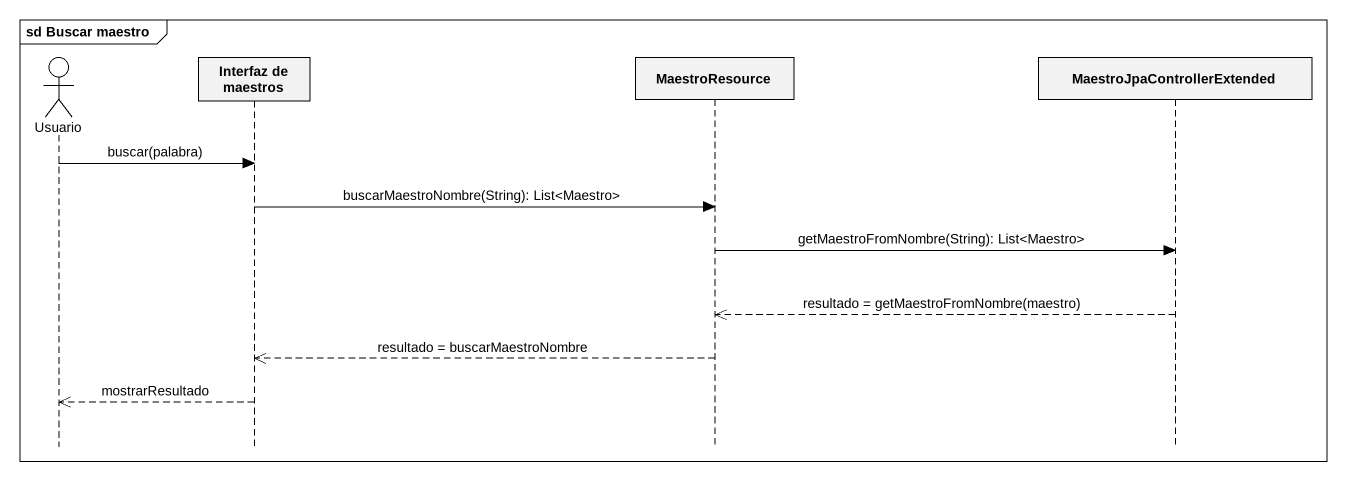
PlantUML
@startuml
mainframe sd Buscar maestro
hide footbox
actor Usuario
participant "Interfaz de maestros" as Interfaz_de_maestros
participant MaestroResource
participant MaestroJpaControllerExtended

Usuario -> Interfaz_de_maestros : buscar(palabra)
Interfaz_de_maestros -> MaestroResource : buscarMaestroNombre(String): List<Maestro>
MaestroResource -> MaestroJpaControllerExtended : getMaestroFromNombre(String): List<Maestro>
MaestroJpaControllerExtended -->> MaestroResource : resultado = getMaestroFromNombre(maestro)
MaestroResource -->> Interfaz_de_maestros : resultado = buscarMaestroNombre
Interfaz_de_maestros -->> Usuario : mostrarResultado
@enduml
